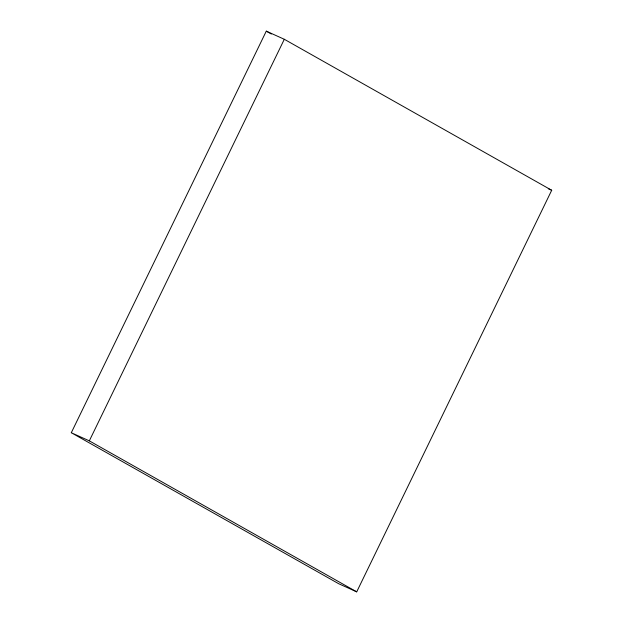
<?xml version="1.0" encoding="UTF-8"?>
<svg xmlns="http://www.w3.org/2000/svg" width="623" height="623" viewBox="0 0 623 623"><rect width="100%" height="100%" fill="white"/><g stroke="black" fill="none" stroke-linecap="round" stroke-linejoin="round"><path stroke-width="0.93" d="M71.295 432.728L266.294 31.15L284.314 39.28L551.705 190.272L356.706 591.85L338.686 583.72L71.295 432.728L89.315 440.858L356.706 591.85M89.315 440.858L284.314 39.28M548.271 188.722L551.705 190.272M266.294 31.15L271.371 34.016"/></g></svg>
